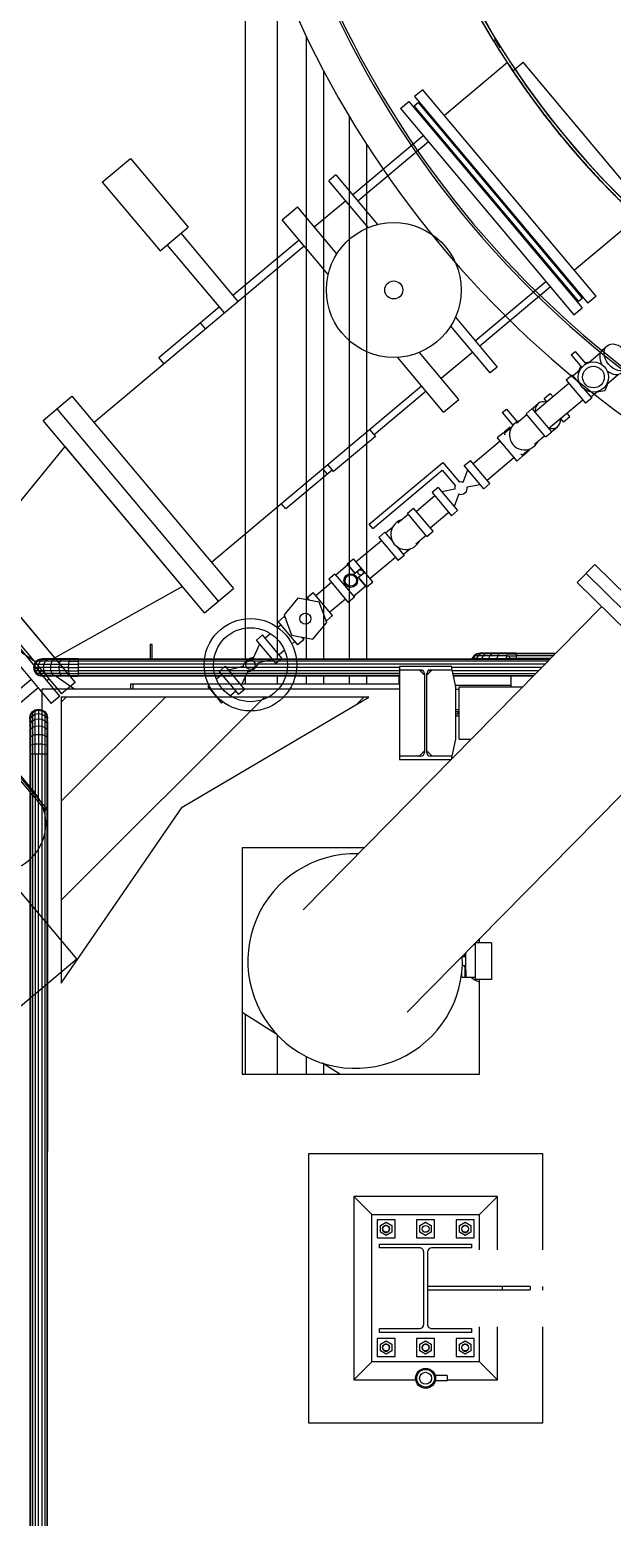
# Model space of a CAD drawing. Header units: metres. Extents: x 0 to 63075, y 0 to 44550.
# Drawn here: x 58627 to 58870, y 36761 to 37382 of the extents above; entities that cross this region are included whole.
import ezdxf

# ---------------------------------------------------------------- set-up
doc = ezdxf.new("R2010")
doc.units = ezdxf.units.M
doc.header["$LTSCALE"] = 75
for name, color, linetype in [('GSB', 7, 'Continuous'), ('ML6', 1, 'Continuous'), ('SL1', 8, 'Continuous')]:
    doc.layers.add(name, color=color, linetype=linetype)

# ---------------------------------------------------------------- blocks, each defined once
blk = doc.blocks.new('A$C6bae614f')
at = {"layer": 'SL1'}
h = blk.add_hatch(dxfattribs=at)
h.set_pattern_fill('_USER', color=256, scale=195, angle=44.9981, style=0, pattern_type=0)
h.set_pattern_definition([(44.99813, (326091.56, -18363.04), (-137.8813, 137.89033), [])])
h.paths.add_polyline_path([(404992.9, 21591.1), (405511.6, 21897.4), (404656.4, 21897.5), (404656.3, 21101.5)])
for p, q in [((405167.8, 24181.5), (405167.7, 22004.1)), ((405256.7, 23919.8), (405256.6, 22004.1)), ((405338, 22004.1), (405338.1, 23733.8)), ((405863.5, 23723.5), (405863.5, 23729.5)), ((405876, 23709.2), (405876, 23703.2)), ((405386.3, 22004.1), (405386.3, 23638.3)), ((405897.4, 23662), (405722.3, 23515)), ((405902.1, 23654.8), (405902.6, 23654)), ((405902.6, 23654), (405902.1, 23654.8)), ((405902.7, 23654), (405902.6, 23654)), ((405912.4, 23639.3), (405940.5, 23662.8)), ((406267, 23273.7), (405940.5, 23662.8)), ((405662.1, 23586.7), (405639, 23567.3)), ((406143.7, 23012.7), (405662.1, 23586.7)), ((405600, 23534.6), (405623.1, 23554)), ((405623.1, 23554), (406104.7, 22980)), ((405649.9, 23550.8), (405638.2, 23541)), ((405638.2, 23541), (406094.5, 22997.1)), ((405639, 23567.3), (406120.6, 22993.3)), ((406106.2, 23006.9), (405649.9, 23550.8)), ((405458, 22004.1), (405458.1, 23511)), ((405600, 23534.6), (406081.6, 22960.6)), ((405654.1, 23522), (405651.7, 23520)), ((405466.5, 23294.4), (405663.1, 23459.4)), ((405697.8, 23494.5), (405697.4, 23494.1)), ((406059.1, 23063.9), (405697.8, 23494.5)), ((405700.7, 23490.9), (405702.1, 23492.1)), ((405715.2, 23473.7), (405716.5, 23474.9)), ((405480.9, 23277.2), (405677.5, 23442.2)), ((405506.3, 22004.1), (405506.3, 23433.2)), ((404770.4, 23329.8), (404848.6, 23395.4)), ((404848.6, 23395.4), (405009.3, 23203.9)), ((405419.8, 23349.9), (405400.4, 23333.6)), ((405509.9, 23203.1), (405400.4, 23333.6)), ((405419.8, 23349.9), (405535.9, 23211.6)), ((404770.4, 23329.8), (404931.1, 23138.3)), ((405270.7, 23225.1), (405312.9, 23260.5)), ((405422.5, 23129.8), (405312.9, 23260.5)), ((405359.7, 23204.8), (405447, 23278)), ((405398.5, 23072.8), (405270.7, 23225.1)), ((406258.7, 23231.4), (406083.5, 23084.4)), ((404931.1, 23138.3), (405009.3, 23203.9)), ((405148.1, 22998), (404989.3, 23187.2)), ((405133.7, 23015.1), (405317.5, 23169.4)), ((404747.3, 22661.6), (405331.9, 23152.2)), ((405109.8, 22965.8), (404951, 23155)), ((406041.7, 23084.6), (406043, 23085.7)), ((405807.4, 22888), (406004.1, 23053)), ((406055.6, 23070.7), (406054.3, 23069.6)), ((406059.1, 23063.9), (406058.7, 23063.5)), ((406016.6, 23038), (405820, 22873)), ((406078.6, 23016.1), (406076.2, 23014)), ((406106.2, 23006.9), (406094.5, 22997.1)), ((406143.7, 23012.7), (406120.6, 22993.3)), ((404927.3, 22842), (405095.4, 22983)), ((406081.6, 22960.6), (406104.7, 22980)), ((405042.2, 22938.4), (405056.6, 22921.2)), ((405849, 22798.9), (405739.5, 22929.4)), ((405752.4, 22953.6), (405868.5, 22815.2)), ((404941.7, 22824.8), (404927.3, 22842)), ((405719.7, 22690.1), (405591.8, 22842.4)), ((405761.8, 22725.4), (405652.2, 22856.1)), ((405800.5, 22856.7), (405713.2, 22783.4)), ((406074.5, 22849.3), (406086, 22858.9)), ((406074.5, 22849.3), (406103.9, 22814.3)), ((406086, 22858.9), (406115.3, 22824)), ((406123.5, 22827.5), (406155.5, 22854.4)), ((406162.1, 22864.1), (406174.2, 22874.2)), ((405868.5, 22815.2), (405849, 22798.9)), ((406098.9, 22806.9), (406079.6, 22790.7)), ((406096.1, 22804.6), (406100.9, 22817.8)), ((406112.4, 22827.5), (406126.3, 22829.9)), ((405073.8, 22272.5), (405658.4, 22763)), ((406068.2, 22769.8), (405973.9, 22690.7)), ((406077.5, 22793.1), (406060.5, 22778.9)), ((406060.5, 22778.9), (406114.6, 22714.5)), ((406077.5, 22793.1), (406099.4, 22767)), ((406109.7, 22754.8), (406131.6, 22728.7)), ((406176.3, 22770.4), (406168.5, 22749)), ((406173.4, 22768), (406205.4, 22794.9)), ((404605.5, 22667), (404686, 22734.6)), ((404686, 22734.6), (405135, 22199.5)), ((405671, 22748), (405526.3, 22626.6)), ((405719.7, 22690.1), (405761.8, 22725.4)), ((405970.6, 22703.4), (405982.7, 22713.5)), ((405999.5, 22727.6), (406016.5, 22741.9)), ((406007.1, 22718.6), (405999.5, 22727.6)), ((406106.9, 22723.5), (406012.7, 22644.5)), ((406024.1, 22732.8), (406016.5, 22741.9)), ((406131.6, 22728.7), (406114.6, 22714.5)), ((406148.9, 22747.4), (406129.5, 22731.2)), ((406168.5, 22749), (406146.1, 22745)), ((404643.9, 22699.2), (405092.8, 22164.1)), ((405883, 22688.6), (405894.5, 22698.2)), ((405883, 22688.6), (405912.3, 22653.6)), ((405894.5, 22698.2), (405923.8, 22663.3)), ((405922.8, 22659.1), (405951.3, 22683.1)), ((405949.3, 22685.5), (405966.3, 22699.8)), ((406003.3, 22621.1), (405949.3, 22685.5)), ((406020.3, 22635.4), (405966.3, 22699.8)), ((406053.5, 22663.2), (406045.9, 22672.3)), ((406053.5, 22663.2), (406070.5, 22677.5)), ((406070.5, 22677.5), (406062.9, 22686.6)), ((405054.5, 22132), (404605.5, 22667)), ((405513.7, 22641.6), (405529.8, 22622.4)), ((405886, 22632.4), (405869, 22618.2)), ((405886, 22632.4), (405891.2, 22626.3)), ((405904.8, 22648.2), (405887.8, 22633.9)), ((405887.8, 22633.9), (405889.8, 22631.5)), ((405907.4, 22646.2), (405888.1, 22630)), ((405904.8, 22648.2), (405906.9, 22645.8)), ((406003.3, 22621.1), (406020.3, 22635.4)), ((406024.7, 22639), (406036.7, 22649.1)), ((404409.4, 22278.6), (404666.7, 22594.1)), ((404993.3, 22204.9), (404666.7, 22594.1)), ((405529.8, 22622.4), (405413.3, 22524.7)), ((405876.6, 22609.1), (405801.8, 22546.3)), ((405869, 22618.2), (405923, 22553.8)), ((406001.3, 22623.5), (405972.7, 22599.6)), ((405512.8, 22378), (405717.8, 22550)), ((405717.8, 22550), (405763.6, 22495.3)), ((405777.1, 22541.1), (405794.2, 22555.4)), ((405848.2, 22491), (405794.2, 22555.4)), ((405915.4, 22562.9), (405840.6, 22500.1)), ((405940.1, 22568), (405923, 22553.8)), ((405934.9, 22574.2), (405940.1, 22568)), ((405938, 22570.5), (405957.4, 22586.7)), ((405939.8, 22572), (405941.8, 22569.5)), ((405958.9, 22583.8), (405941.8, 22569.5)), ((405956.8, 22586.2), (405958.9, 22583.8)), ((405409.8, 22528.9), (405280.7, 22420.6)), ((405383.1, 22532), (405395.6, 22517)), ((405413.3, 22524.7), (405397.3, 22543.9)), ((405522.5, 22366.5), (405715.9, 22528.8)), ((405715.9, 22528.8), (405752.1, 22485.7)), ((405774.1, 22494.7), (405787.2, 22529.1)), ((405831.2, 22476.7), (405777.1, 22541.1)), ((405704.7, 22480.3), (405687.7, 22466)), ((405687.7, 22466), (405741.7, 22401.6)), ((405704.7, 22480.3), (405758.7, 22415.9)), ((405750.9, 22475.2), (405714.7, 22468.3)), ((405785, 22481.7), (405821.1, 22488.6)), ((405831.2, 22476.7), (405848.2, 22491)), ((405280.7, 22420.6), (405268.2, 22435.6)), ((405695.3, 22456.9), (405644, 22413.9)), ((405761.8, 22462.2), (405748.7, 22427.8)), ((405592.8, 22382.3), (405621.4, 22406.2)), ((405619.3, 22408.7), (405636.3, 22423)), ((405673.4, 22344.3), (405619.3, 22408.7)), ((405690.4, 22358.5), (405636.3, 22423)), ((405734.1, 22410.7), (405682.7, 22367.6)), ((405758.7, 22415.9), (405741.7, 22401.6)), ((404352.2, 22346.7), (404695.1, 21938.1)), ((405522.5, 22366.5), (405512.8, 22378)), ((405556.1, 22355.6), (405539.1, 22341.3)), ((405539.1, 22341.3), (405593.1, 22276.9)), ((405556.1, 22355.6), (405578, 22329.5)), ((405577.5, 22369.4), (405558.1, 22353.2)), ((405671.3, 22346.7), (405642.8, 22322.7)), ((405673.4, 22344.3), (405690.4, 22358.5)), ((404652.5, 21899.7), (404308.6, 22309.6)), ((404313.9, 22314.6), (404656.7, 21906)), ((405546.7, 22332.2), (405476.2, 22273.1)), ((405588.2, 22317.3), (405610.1, 22291.2)), ((405627.4, 22309.9), (405608.1, 22293.6)), ((404191.3, 22266.5), (404584.6, 21995.1)), ((404284.1, 22289), (404628, 21879.2)), ((404637.9, 22006.2), (404409.4, 22278.6)), ((405453.6, 22265.5), (405419.5, 22236.8)), ((405451.6, 22267.9), (405468.6, 22282.2)), ((405473.8, 22241.5), (405451.6, 22267.9)), ((405453.6, 22265.5), (405473.7, 22241.4)), ((405522.6, 22217.8), (405468.6, 22282.2)), ((405585.5, 22286), (405515, 22226.9)), ((405610.1, 22291.2), (405593.1, 22276.9)), ((406091.4, 22216.3), (406140.5, 22266.2)), ((406140.5, 22266.2), (406566, 21847.6)), ((405417.4, 22239.3), (405400.4, 22225)), ((405400.4, 22225), (405454.4, 22160.6)), ((405417.4, 22239.3), (405471.5, 22174.9)), ((405489.6, 22254.8), (405470.1, 22238.4)), ((405499.3, 22243.3), (405479.7, 22226.9)), ((405483.4, 22230), (405503.5, 22205.9)), ((405505.6, 22203.5), (405483.4, 22230)), ((405489.6, 22254.8), (405499.3, 22243.3)), ((405505.6, 22203.5), (405522.6, 22217.8)), ((406541.4, 21822.6), (406116, 22241.3)), ((404993.3, 22204.9), (404637.9, 22006.2)), ((405054.5, 22132), (405135, 22199.5)), ((405339.8, 22174.2), (405356.8, 22188.4)), ((405410.9, 22124), (405356.8, 22188.4)), ((405408, 22215.9), (405364.5, 22179.3)), ((405503.5, 22205.9), (405469.4, 22177.3)), ((406516.8, 21797.6), (406091.4, 22216.3)), ((405314.6, 22172.1), (405275.8, 22125.9)), ((405374, 22161.6), (405314.6, 22172.1)), ((405329.1, 21305.9), (406159.3, 22149.5)), ((405341.9, 22171.7), (405337.5, 22168.1)), ((405346.2, 22166.5), (405339.8, 22174.2)), ((405341.9, 22171.7), (405346.2, 22166.5)), ((405394.6, 22104.9), (405374, 22161.6)), ((405446.8, 22169.7), (405403.3, 22133.1)), ((405471.5, 22174.9), (405454.4, 22160.6)), ((404616.1, 21586.6), (404170.4, 22117.8)), ((404171.6, 22120.8), (404581.9, 21631.9)), ((405267.2, 22097.7), (405258.9, 22090.7)), ((405276.6, 22121.1), (405259.6, 22106.8)), ((405259.6, 22106.8), (405313.6, 22042.4)), ((405275.8, 22125.9), (405296.4, 22069.2)), ((405276.6, 22121.1), (405278.3, 22119)), ((405355.9, 22058.7), (405394.6, 22104.9)), ((405393.9, 22109.8), (405392.1, 22111.8)), ((405393.9, 22109.8), (405410.9, 22124)), ((405199, 22056), (405216, 22070.3)), ((405253, 21991.6), (405199, 22056)), ((405270, 22005.9), (405216, 22070.3)), ((405238.5, 22073.6), (405223.6, 22061.2)), ((405296.4, 22069.2), (405355.9, 22058.7)), ((405306, 22051.5), (405297.7, 22044.5)), ((405330.6, 22056.7), (405313.6, 22042.4)), ((405324.2, 22064.3), (405330.6, 22056.7)), ((405332.9, 22062.8), (405328.6, 22059.1)), ((404233.5, 22032.8), (404611.3, 21582.5)), ((404903.2, 22043.2), (404903.2, 22004.1)), ((404909.5, 22043.2), (404903.2, 22043.2)), ((404909.5, 22004.1), (404909.5, 22043.2)), ((405191.1, 22006.7), (405208.1, 22045.2)), ((405277.2, 22027.4), (405262.4, 22015)), ((405803.9, 22012.5), (405798.6, 22004.5)), ((405806.8, 22012.5), (405801.7, 22004.5)), ((405811.8, 22017.7), (405803.9, 22012.5)), ((405806.8, 22012.5), (405803.9, 22012.5)), ((405814.6, 22017.7), (405806.8, 22012.5)), ((405815.5, 22012.5), (405806.8, 22012.5)), ((405815.5, 22012.5), (405810.8, 22004.5)), ((405821.2, 22019.6), (405811.8, 22017.7)), ((405814.6, 22017.7), (405811.8, 22017.7)), ((405823.7, 22019.6), (405814.6, 22017.7)), ((405822.6, 22017.7), (405814.6, 22017.7)), ((405822.6, 22017.7), (405815.5, 22012.5)), ((405895.1, 22012.5), (405815.5, 22012.5)), ((405823.7, 22019.6), (405821.2, 22019.6)), ((405831.1, 22019.6), (405822.6, 22017.7)), ((405896.8, 22017.7), (405822.6, 22017.7)), ((405831.1, 22019.6), (405823.7, 22019.6)), ((405829.5, 22012.5), (405825.4, 22004.5)), ((405835.7, 22017.7), (405829.5, 22012.5)), ((405843, 22019.6), (405831.1, 22019.6)), ((405843, 22019.6), (405835.7, 22017.7)), ((405898.9, 22019.6), (405843, 22019.6)), ((405848.1, 22012.5), (405844.8, 22004.5)), ((405853, 22017.7), (405848.1, 22012.5)), ((405858.8, 22019.6), (405853, 22017.7)), ((405870.3, 22012.5), (405868, 22004.5)), ((405873.7, 22017.7), (405870.3, 22012.5)), ((405877.8, 22019.6), (405873.7, 22017.7)), ((405893.9, 22004.5), (405895.1, 22012.5)), ((405896.8, 22017.7), (405895.1, 22012.5)), ((405895.1, 22012.5), (405921.2, 22012.5)), ((405898.9, 22019.6), (405896.8, 22017.7)), ((405896.8, 22017.7), (405921.2, 22017.7)), ((405921.2, 22019.6), (405898.9, 22019.6)), ((405903.9, 22004.5), (405902.7, 22012.5)), ((405921.2, 22019.6), (406031.5, 22019.6)), ((405921.2, 22019.6), (405921.2, 22012.5)), ((406029.6, 22017.7), (405921.2, 22017.7)), ((405921.2, 22012.5), (405921.2, 22004.5)), ((406024.4, 22012.5), (405921.2, 22012.5)), ((404580.6, 21989.1), (404578.8, 21979.7)), ((404581.9, 21979.7), (404578.8, 21979.7)), ((404578.8, 21979.7), (404580.6, 21970.4)), ((404585.9, 21997), (404580.6, 21989.1)), ((404583.7, 21989.1), (404580.6, 21989.1)), ((404583.7, 21970.4), (404580.6, 21970.4)), ((404580.6, 21970.4), (404585.9, 21962.5)), ((404583.7, 21989.1), (404581.9, 21979.7)), ((404581.9, 21979.7), (404583.7, 21970.4)), ((404675.5, 21979.7), (404581.9, 21979.7)), ((404588.8, 21997), (404583.7, 21989.1)), ((404583.7, 21989.1), (404592.8, 21989.1)), ((404592.8, 21970.4), (404583.7, 21970.4)), ((404583.7, 21970.4), (404588.8, 21962.5)), ((404593.8, 22002.3), (404585.9, 21997)), ((404588.8, 21997), (404585.9, 21997)), ((404596.6, 22002.3), (404588.8, 21997)), ((404597.5, 21997), (404588.8, 21997)), ((404589.4, 21974.9), (404595, 21979.5)), ((404592.8, 21989.1), (404591.1, 21979.7)), ((404591.1, 21979.7), (404592.8, 21970.4)), ((404597.5, 21997), (404592.8, 21989.1)), ((404592.8, 21989.1), (404675.9, 21989.1)), ((404592.8, 21970.4), (404597.5, 21962.5)), ((404607.4, 21970.4), (404592.8, 21970.4)), ((404603.2, 22004.1), (404593.8, 22002.3)), ((404596.6, 22002.3), (404593.8, 22002.3)), ((404596.4, 21966.5), (404602, 21971.2)), ((404605.7, 22004.1), (404596.6, 22002.3)), ((404604.7, 22002.3), (404596.6, 22002.3)), ((404604.7, 22002.3), (404597.5, 21997)), ((404611.5, 21997), (404597.5, 21997)), ((404605.7, 22004.1), (404603.2, 22004.1)), ((404613.1, 22004.1), (404604.7, 22002.3)), ((404678.8, 22002.3), (404604.7, 22002.3)), ((404640.8, 22004.1), (404605.7, 22004.1)), ((404607.4, 21989.1), (404605.9, 21979.7)), ((404605.9, 21979.7), (404607.4, 21970.4)), ((404611.5, 21997), (404607.4, 21989.1)), ((404607.4, 21970.4), (404611.5, 21962.5)), ((404675.9, 21970.4), (404607.4, 21970.4)), ((404617.7, 22002.3), (404611.5, 21997)), ((404677.1, 21997), (404611.5, 21997)), ((404625, 22004.1), (404617.7, 22002.3)), ((404626.8, 21989.1), (404625.6, 21979.7)), ((404625.6, 21979.7), (404626.8, 21970.4)), ((404630.1, 21997), (404626.8, 21989.1)), ((404626.8, 21970.4), (404630.1, 21962.5)), ((404635, 22002.3), (404630.1, 21997)), ((404640.8, 22004.1), (404635, 22002.3)), ((404659.8, 22004.1), (404640.8, 22004.1)), ((404650, 21989.1), (404649.2, 21979.7)), ((404649.2, 21979.7), (404650, 21970.4)), ((404652.3, 21997), (404650, 21989.1)), ((404650, 21970.4), (404652.3, 21962.5)), ((404655.7, 22002.3), (404652.3, 21997)), ((404659.8, 22004.1), (404655.7, 22002.3)), ((404680.9, 22004.1), (404659.8, 22004.1)), ((404675.9, 21989.1), (404675.5, 21979.7)), ((404675.5, 21979.7), (404675.9, 21970.4)), ((404675.5, 21979.7), (404703.2, 21979.7)), ((404677.1, 21997), (404675.9, 21989.1)), ((404675.9, 21989.1), (404703.2, 21989.1)), ((404675.9, 21970.4), (404703.2, 21970.4)), ((404675.9, 21970.4), (404677.1, 21962.5)), ((404678.8, 22002.3), (404677.1, 21997)), ((404677.1, 21997), (404703.2, 21997)), ((404680.9, 22004.1), (404678.8, 22002.3)), ((404678.8, 22002.3), (404703.2, 22002.3)), ((404703.2, 22004.1), (404680.9, 22004.1)), ((404703.2, 22004.1), (406016.2, 22004.1)), ((404703.2, 22004.1), (404703.2, 22002.3)), ((404703.2, 22002.3), (404703.2, 21962.5)), ((406014.4, 22002.2), (404703.2, 22002.3)), ((406009.2, 21997), (404703.2, 21997)), ((406001.4, 21989), (404703.2, 21989.1)), ((405596.7, 21979.7), (404703.2, 21979.7)), ((405596.7, 21970.4), (404703.2, 21970.4)), ((405112, 21983), (405095, 21968.7)), ((405095, 21968.7), (405149, 21904.3)), ((405112, 21983), (405166, 21918.6)), ((405161.9, 21982.2), (405121.1, 21972.2)), ((405203.1, 21992.4), (405244, 22002.4)), ((405253, 21991.6), (405270, 22005.9)), ((405596.7, 21982.2), (405596.6, 21724.2)), ((405742.7, 21982.2), (405596.7, 21982.2)), ((405596.7, 21973.1), (405656.6, 21973.1)), ((405666.6, 21958.1), (405651.6, 21973.1)), ((405663.5, 21970.4), (405654.4, 21970.4)), ((405687.7, 21973.1), (405672.7, 21958.1)), ((405685, 21970.4), (405675.8, 21970.4)), ((405682.7, 21973.1), (405742.7, 21973.1)), ((405742.7, 21973.1), (405742.7, 21982.2)), ((405992.2, 21979.7), (405742.7, 21979.7)), ((405742.7, 21973.1), (405752.7, 21926.2)), ((405983, 21970.4), (405743.2, 21970.4)), ((405798.6, 22004.5), (405798.5, 22004.1)), ((405810.8, 22004.5), (405798.6, 22004.5)), ((405801.7, 22004.5), (405801.6, 22004.1)), ((405810.8, 22004.5), (405810.7, 22004.1)), ((405810.8, 22004.5), (405825.4, 22004.5)), ((405825.4, 22004.5), (405825.3, 22004.1)), ((405825.4, 22004.5), (405893.9, 22004.5)), ((405844.8, 22004.5), (405844.7, 22004.1)), ((405868, 22004.5), (405868, 22004.1)), ((405893.9, 22004.5), (405893.9, 22004.1)), ((405921.2, 22004.5), (405893.9, 22004.5)), ((405921.2, 22004.5), (405921.2, 22004.1)), ((406016.6, 22004.5), (405921.2, 22004.5)), ((404498.6, 21884.4), (404571.9, 21946)), ((404588.8, 21962.5), (404585.9, 21962.5)), ((404585.9, 21962.5), (404593.8, 21957.2)), ((404588.8, 21962.5), (404596.6, 21957.2)), ((404677.1, 21962.5), (404588.8, 21962.5)), ((404596.6, 21957.2), (404593.8, 21957.2)), ((404593.8, 21957.2), (404603.2, 21955.3)), ((404596.6, 21957.2), (404605.7, 21955.3)), ((404617.7, 21957.2), (404596.6, 21957.2)), ((404597.5, 21962.5), (404604.6, 21957.2)), ((404680.9, 21955.3), (404603.2, 21955.3)), ((404604.6, 21957.2), (404613.1, 21955.3)), ((404611.5, 21962.5), (404617.7, 21957.2)), ((404615.7, 21943.6), (404621.3, 21948.2)), ((404678.8, 21957.2), (404617.7, 21957.2)), ((404617.7, 21957.2), (404625, 21955.3)), ((404630.1, 21962.5), (404635, 21957.2)), ((404635, 21957.2), (404640.8, 21955.3)), ((404642.3, 21955.3), (404693.9, 21919.7)), ((404652.3, 21962.5), (404655.7, 21957.2)), ((404655.7, 21957.2), (404659.8, 21955.3)), ((404695.1, 21938.1), (404656.7, 21906)), ((404677.1, 21962.5), (404703.2, 21962.5)), ((404677.1, 21962.5), (404678.8, 21957.2)), ((404678.8, 21957.2), (404703.2, 21957.2)), ((404678.8, 21957.2), (404680.9, 21955.3)), ((404680.9, 21955.3), (404703.2, 21955.3)), ((404703.2, 21962.5), (404703.2, 21957.2)), ((405596.7, 21962.5), (404703.2, 21962.5)), ((404703.2, 21957.2), (404703.2, 21955.3)), ((405596.7, 21957.2), (404703.2, 21957.2)), ((405596.7, 21955.3), (404703.2, 21955.3)), ((404849.9, 21934.4), (405596.7, 21934.4)), ((404849.9, 21919.7), (404849.9, 21934.4)), ((404855.5, 21934.4), (404855.5, 21919.7)), ((405067.4, 21930.1), (405063.6, 21926.9)), ((405063.6, 21926.9), (405102.3, 21880.7)), ((405102.6, 21959.6), (405087.8, 21947.2)), ((405173.9, 21967.9), (405157, 21929.4)), ((405167.7, 21955.3), (405167.7, 21934.4)), ((405256.6, 21955.3), (405256.6, 21934.4)), ((405338, 21934.4), (405338, 21955.3)), ((405386.3, 21934.4), (405386.3, 21955.3)), ((405458, 21934.4), (405458, 21955.3)), ((405506.3, 21934.4), (405506.3, 21955.3)), ((405594.7, 21955.3), (405594.7, 21934.4)), ((405666.6, 21962.5), (405662.3, 21962.5)), ((405666.6, 21963.1), (405666.6, 21743.3)), ((405672.7, 21743.3), (405672.7, 21963.1)), ((405677, 21962.5), (405672.7, 21962.5)), ((405975.2, 21962.4), (405744.9, 21962.5)), ((405970, 21957.2), (405746.1, 21957.2)), ((405968.2, 21955.3), (405746.5, 21955.3)), ((405751.8, 21930.2), (405906.3, 21930.2)), ((405906.3, 21955.3), (405906.3, 21926.2)), ((404517.9, 21861.4), (404591.2, 21923)), ((405596.7, 21919.7), (404602.7, 21919.8)), ((404602.7, 21862.2), (404602.7, 21919.8)), ((404603.2, 21861.8), (404603.2, 21919.8)), ((404652.5, 21899.7), (404628, 21879.2)), ((405141.4, 21913.4), (405126.6, 21901)), ((405166, 21918.6), (405149, 21904.3)), ((405752.7, 21926.2), (405752.7, 21780.2)), ((405752.7, 21919.7), (405762.7, 21919.7)), ((405762.7, 21926.2), (405939.5, 21926.2)), ((405762.7, 21780.2), (405762.7, 21926.2)), ((404568.7, 21839.7), (404570.6, 21849.1)), ((404568.7, 21837.2), (404570.6, 21846.3)), ((404570.6, 21849.1), (404575.9, 21857)), ((404570.6, 21846.3), (404575.9, 21854.1)), ((404570.6, 21846.3), (404570.6, 21849.1)), ((404570.6, 21846.3), (404570.6, 21838.3)), ((404570.6, 21838.3), (404575.9, 21845.4)), ((404575.9, 21857), (404583.8, 21862.3)), ((404575.9, 21854.1), (404583.8, 21859.2)), ((404575.9, 21854.1), (404575.9, 21857)), ((404575.9, 21854.1), (404575.9, 21845.4)), ((404575.9, 21845.4), (404583.8, 21850.2)), ((404575.9, 21845.4), (404575.9, 21831.4)), ((404583.8, 21862.3), (404593.1, 21864.1)), ((404583.8, 21859.2), (404583.8, 21862.3)), ((404583.8, 21859.2), (404593.1, 21861)), ((404583.8, 21850.2), (404583.8, 21859.2)), ((404583.8, 21850.2), (404593.1, 21851.8)), ((404583.8, 21835.6), (404583.8, 21850.2)), ((404593.1, 21864.1), (404593.1, 21861)), ((404593.1, 21864.1), (404602.5, 21862.3)), ((404593.1, 21861), (404602.5, 21859.2)), ((404593.1, 21861), (404593.1, 21851.8)), ((404593.1, 21851.8), (404593.1, 21837)), ((404593.1, 21851.8), (404602.5, 21850.2)), ((404602.5, 21859.2), (404602.5, 21862.3)), ((404602.5, 21862.3), (404610.4, 21857)), ((404602.5, 21859.2), (404602.5, 21850.2)), ((404602.5, 21859.2), (404610.4, 21854.1)), ((404602.5, 21850.2), (404610.4, 21845.4)), ((404602.5, 21850.2), (404602.5, 21835.6)), ((404610.4, 21854.1), (404610.4, 21857)), ((404610.4, 21857), (404615.7, 21849.1)), ((404610.4, 21854.1), (404615.7, 21846.3)), ((404610.4, 21854.1), (404610.4, 21845.4)), ((404610.4, 21845.4), (404615.7, 21838.3)), ((404610.4, 21845.4), (404610.4, 21831.4)), ((404615.7, 21846.3), (404615.7, 21849.1)), ((404615.7, 21849.1), (404617.5, 21839.7)), ((404615.7, 21846.3), (404617.5, 21837.2)), ((404615.7, 21846.3), (404615.7, 21838.3)), ((405106.1, 21883.8), (405102.3, 21880.7)), ((406448.9, 21864.4), (405618.7, 21020.8)), ((405752.7, 21862.6), (405762.7, 21862.6)), ((405762.7, 21856.3), (405752.7, 21856.3)), ((405762.7, 21850.2), (405752.7, 21850.2)), ((405759.6, 21856.3), (405759.6, 21850.2)), ((404568.7, 21837.2), (404568.7, 21839.7)), ((404568.7, 21829.8), (404570.6, 21838.3)), ((404568.7, 21837.2), (404568.7, 21829.8)), ((404568.7, 21829.8), (404568.7, 21817.9)), ((404568.7, 21817.9), (404570.6, 21825.2)), ((404568.7, 21817.9), (404568.7, 21802.1)), ((404568.7, 21802.1), (404570.6, 21807.9)), ((404570.6, 21838.3), (404570.6, 21825.2)), ((404570.6, 21825.2), (404575.9, 21831.4)), ((404570.6, 21825.2), (404570.6, 21807.9)), ((404570.6, 21807.9), (404575.9, 21812.9)), ((404570.6, 21807.9), (404570.6, 21787.2)), ((404575.9, 21831.4), (404583.8, 21835.6)), ((404575.9, 21831.4), (404575.9, 21812.9)), ((404575.9, 21812.9), (404583.8, 21816.1)), ((404575.9, 21812.9), (404575.9, 21790.6)), ((404583.8, 21835.6), (404593.1, 21837)), ((404583.8, 21816.1), (404583.8, 21835.6)), ((404583.8, 21816.1), (404593.1, 21817.3)), ((404583.8, 21792.9), (404583.8, 21816.1)), ((404593.1, 21837), (404593.1, 21817.3)), ((404593.1, 21837), (404602.5, 21835.6)), ((404593.1, 21817.3), (404602.5, 21816.1)), ((404593.1, 21817.3), (404593.1, 21793.7)), ((404602.5, 21835.6), (404610.4, 21831.4)), ((404602.5, 21835.6), (404602.5, 21816.1)), ((404602.5, 21816.1), (404610.4, 21812.8)), ((404602.5, 21816.1), (404602.5, 21792.9)), ((404610.4, 21831.4), (404610.4, 21812.8)), ((404610.4, 21831.4), (404615.7, 21825.2)), ((404610.4, 21812.8), (404615.7, 21807.9)), ((404610.4, 21812.8), (404610.4, 21790.6)), ((404615.7, 21838.3), (404617.5, 21829.8)), ((404615.7, 21838.3), (404615.7, 21825.2)), ((404615.7, 21825.2), (404615.7, 21807.9)), ((404615.7, 21825.2), (404617.5, 21817.9)), ((404615.7, 21807.9), (404617.5, 21802.1)), ((404615.7, 21807.9), (404615.7, 21787.2)), ((404617.5, 21837.2), (404617.5, 21839.7)), ((404617.5, 21829.8), (404617.5, 21837.2)), ((404617.5, 21829.8), (404617.5, 21817.9)), ((404617.5, 21817.9), (404617.5, 21802.1)), ((405762.7, 21843.9), (405752.7, 21843.9)), ((404568.7, 21802.1), (404568.7, 21783.1)), ((404568.7, 21783.1), (404570.6, 21787.2)), ((404568.7, 21783.1), (404568.7, 21762)), ((404568.7, 21762), (404570.6, 21764.1)), ((404568.7, 21762), (404568.7, 21739.7)), ((404570.6, 21787.2), (404575.9, 21790.6)), ((404570.6, 21787.2), (404570.6, 21764.1)), ((404570.6, 21764.1), (404575.9, 21765.8)), ((404570.6, 21764.1), (404570.6, 21739.7)), ((404575.9, 21790.6), (404583.8, 21792.9)), ((404575.9, 21790.6), (404575.9, 21765.8)), ((404575.9, 21765.8), (404583.8, 21767)), ((404575.9, 21765.8), (404575.9, 21739.7)), ((404583.8, 21792.9), (404593.1, 21793.7)), ((404583.8, 21767), (404583.8, 21792.9)), ((404583.8, 21767), (404593.1, 21767.4)), ((404583.8, 21739.7), (404583.8, 21767)), ((404593.1, 21793.7), (404593.1, 21767.4)), ((404593.1, 21767.4), (404602.5, 21767)), ((404593.1, 21767.4), (404593.1, 21739.7)), ((404593.1, 21793.7), (404602.5, 21792.9)), ((404602.5, 21792.9), (404602.5, 21767)), ((404602.5, 21792.9), (404610.4, 21790.6)), ((404602.5, 21767), (404602.5, 21739.7)), ((404602.5, 21767), (404610.4, 21765.8)), ((404610.4, 21790.6), (404615.7, 21787.2)), ((404610.4, 21790.6), (404610.4, 21765.8)), ((404610.4, 21765.8), (404610.4, 21739.7)), ((404610.4, 21765.8), (404615.7, 21764.1)), ((404615.7, 21787.2), (404615.7, 21764.1)), ((404615.7, 21787.2), (404617.5, 21783.1)), ((404615.7, 21764.1), (404615.7, 21739.7)), ((404615.7, 21764.1), (404617.5, 21762)), ((404617.5, 21802.1), (404617.5, 21783.1)), ((404617.5, 21783.1), (404617.5, 21762)), ((404617.5, 21762), (404617.5, 21739.7)), ((405752.7, 21780.2), (405742.6, 21733.3)), ((405762.7, 21780.2), (405795.9, 21780.2)), ((404568.7, 21739.7), (404568.6, 18493.3)), ((404568.7, 21739.7), (404570.6, 21739.7)), ((404570.6, 21739.7), (404570.5, 18493.3)), ((404570.6, 21739.7), (404583.8, 21739.7)), ((404575.9, 21739.7), (404575.8, 18493.3)), ((404583.8, 21739.7), (404583.7, 18493.3)), ((404583.8, 21739.7), (404602.5, 21739.7)), ((404593, 18493.3), (404593.1, 21739.7)), ((404602.5, 21739.7), (404602.4, 18493.3)), ((404602.5, 21739.7), (404610.4, 21739.7)), ((404610.4, 21739.7), (404610.3, 18493.3)), ((404610.4, 21739.7), (404615.7, 21739.7)), ((404615.7, 21739.7), (404615.6, 18493.3)), ((404615.7, 21739.7), (404617.5, 21739.7)), ((404617.5, 21739.7), (404617.4, 18493.3)), ((405656.6, 21733.3), (405596.6, 21733.3)), ((405596.6, 21724.2), (405740.8, 21724.2)), ((405666.6, 21748.3), (405651.6, 21733.3)), ((405687.7, 21733.3), (405672.7, 21748.3)), ((405742.6, 21733.3), (405682.7, 21733.3)), ((405742.6, 21726.1), (405742.6, 21733.3)), ((404611.3, 21582.5), (404616.1, 21586.6)), ((405159.6, 21478.2), (405159.6, 20848.2)), ((405498.7, 21478.2), (405159.6, 21478.2)), ((405159.6, 21478.2), (405159.6, 20848.2)), ((404699.3, 21169.1), (404495.5, 21412.1)), ((405819.6, 21214.1), (405819.6, 21225)), ((405781.7, 21117.1), (405781.7, 21186.5)), ((405803.9, 21209), (405807.1, 21209)), ((405807.1, 21212.3), (405807.1, 21112)), ((405852.9, 21214.1), (405809, 21214.1)), ((405852.9, 21214.1), (405852.9, 21112)), ((403626.8, 20269.2), (404699.3, 21169.1)), ((405771.8, 21175.8), (405781.7, 21175.8)), ((405781.7, 21150.3), (405771.8, 21150.3)), ((405770.2, 21118.6), (405770.2, 21129.9)), ((405770.2, 21118.6), (405779.9, 21118.6)), ((405779.9, 21118.6), (405779.9, 21140.5)), ((405781.5, 21136.9), (405781.5, 21118.6)), ((405781.7, 21118.6), (405781.5, 21118.6)), ((405807.1, 21117.1), (405781.7, 21117.1)), ((405852.9, 21112), (405807.1, 21112)), ((405819.6, 20848.2), (405819.6, 21112)), ((405256, 20958.9), (405159.6, 21019.8)), ((405167.7, 21014.7), (405167.7, 20848.2)), ((405256.6, 20958.3), (405256.6, 20848.2)), ((405338, 20848.2), (405338, 20897.2)), ((405431, 20848.2), (405382.5, 20878.9)), ((405386.3, 20848.2), (405386.3, 20876.5)), ((405159.6, 20848.2), (405819.6, 20848.2)), ((405344.6, 19878.2), (405344.6, 20628.2)), ((405344.6, 20628.2), (405994.6, 20628.2)), ((405994.6, 20628.2), (405994.6, 20360.2)), ((405469.6, 20508.2), (405519.6, 20458.2)), ((405869.6, 20508.2), (405469.6, 20508.2)), ((405469.6, 20508.2), (405469.6, 19998.2)), ((405819.6, 20458.2), (405869.6, 20508.2)), ((405869.6, 20360.2), (405869.6, 20508.2)), ((405519.6, 20048.2), (405519.6, 20458.2)), ((405519.6, 20458.2), (405819.6, 20458.2)), ((405584.6, 20443.2), (405534.6, 20443.2)), ((405534.6, 20443.2), (405534.6, 20393.2)), ((405584.6, 20393.2), (405584.6, 20443.2)), ((405644.6, 20443.2), (405644.6, 20393.2)), ((405694.6, 20443.2), (405644.6, 20443.2)), ((405694.6, 20393.2), (405694.6, 20443.2)), ((405804.6, 20443.2), (405754.6, 20443.2)), ((405754.6, 20443.2), (405754.6, 20393.2)), ((405804.6, 20393.2), (405804.6, 20443.2)), ((405819.6, 20360.2), (405819.6, 20458.2)), ((405543.8, 20427.4), (405559.6, 20436.5)), ((405543.8, 20409.1), (405543.8, 20427.4)), ((405559.6, 20400), (405543.8, 20409.1)), ((405550.7, 20422.5), (405549.7, 20418.2)), ((405549.7, 20418.2), (405550.7, 20413.9)), ((405553.4, 20426), (405550.7, 20422.5)), ((405550.7, 20413.9), (405553.4, 20410.5)), ((405557.4, 20427.9), (405553.4, 20426)), ((405553.4, 20410.5), (405557.4, 20408.5)), ((405561.8, 20427.9), (405557.4, 20427.9)), ((405557.4, 20408.5), (405561.8, 20408.5)), ((405559.6, 20436.5), (405575.4, 20427.4)), ((405575.4, 20409.1), (405559.6, 20400)), ((405565.8, 20426), (405561.8, 20427.9)), ((405561.8, 20408.5), (405565.8, 20410.5)), ((405568.5, 20422.5), (405565.8, 20426)), ((405565.8, 20410.5), (405568.5, 20413.9)), ((405569.5, 20418.2), (405568.5, 20422.5)), ((405568.5, 20413.9), (405569.5, 20418.2)), ((405575.4, 20427.4), (405575.4, 20409.1)), ((405653.8, 20427.3), (405669.6, 20436.5)), ((405653.8, 20409.1), (405653.8, 20427.3)), ((405669.6, 20400), (405653.8, 20409.1)), ((405669.6, 20436.5), (405685.4, 20427.3)), ((405685.4, 20409.1), (405669.6, 20400)), ((405685.4, 20427.3), (405685.4, 20409.1)), ((405763.8, 20427.3), (405779.6, 20436.5)), ((405763.8, 20409.1), (405763.8, 20427.3)), ((405779.6, 20400), (405763.8, 20409.1)), ((405770.7, 20422.5), (405769.7, 20418.2)), ((405769.7, 20418.2), (405770.7, 20413.9)), ((405773.4, 20426), (405770.7, 20422.5)), ((405770.7, 20413.9), (405773.4, 20410.5)), ((405777.4, 20427.9), (405773.4, 20426)), ((405773.4, 20410.5), (405777.4, 20408.5)), ((405781.8, 20427.9), (405777.4, 20427.9)), ((405777.4, 20408.5), (405781.8, 20408.5)), ((405779.6, 20436.5), (405795.4, 20427.3)), ((405795.4, 20409.1), (405779.6, 20400)), ((405785.8, 20426), (405781.8, 20427.9)), ((405781.8, 20408.5), (405785.8, 20410.5)), ((405788.5, 20422.5), (405785.8, 20426)), ((405785.8, 20410.5), (405788.5, 20413.9)), ((405789.5, 20418.2), (405788.5, 20422.5)), ((405788.5, 20413.9), (405789.5, 20418.2)), ((405795.4, 20427.3), (405795.4, 20409.1)), ((405534.6, 20393.2), (405584.6, 20393.2)), ((405541.6, 20365.5), (405541.6, 20376.2)), ((405541.6, 20376.2), (405797.6, 20376.2)), ((405652.4, 20365.5), (405541.6, 20365.5)), ((405644.6, 20393.2), (405694.6, 20393.2)), ((405797.6, 20365.5), (405686.9, 20365.5)), ((405754.6, 20393.2), (405804.6, 20393.2)), ((405797.6, 20376.2), (405797.6, 20365.5)), ((405664.3, 20152.9), (405664.4, 20353.5)), ((405674.9, 20353.5), (405674.8, 20152.9)), ((405960.7, 20258), (405674.9, 20258)), ((405674.9, 20248.5), (405960.7, 20248.5)), ((405819.6, 20258), (405819.6, 20258.2)), ((405819.6, 20248.2), (405819.6, 20248.5)), ((405869.6, 20258), (405869.6, 20258.2)), ((405869.6, 20248.2), (405869.6, 20248.5)), ((405882.8, 20258), (405882.8, 20248.5)), ((405960.7, 20258), (405960.7, 20248.5)), ((405994.6, 20258.2), (405994.6, 20248.2)), ((405584.6, 20113.2), (405534.6, 20113.2)), ((405534.6, 20113.2), (405534.6, 20063.2)), ((405541.6, 20140.9), (405652.3, 20140.9)), ((405541.6, 20130.2), (405541.6, 20140.9)), ((405797.6, 20130.2), (405541.6, 20130.2)), ((405543.8, 20097.4), (405559.6, 20106.5)), ((405559.6, 20106.5), (405575.4, 20097.4)), ((405584.6, 20063.2), (405584.6, 20113.2)), ((405644.6, 20113.2), (405644.6, 20063.2)), ((405694.6, 20113.2), (405644.6, 20113.2)), ((405653.8, 20097.3), (405669.6, 20106.5)), ((405669.6, 20106.5), (405685.4, 20097.3)), ((405686.8, 20140.9), (405797.6, 20140.9)), ((405694.6, 20063.2), (405694.6, 20113.2)), ((405754.6, 20113.2), (405754.6, 20063.2)), ((405804.6, 20113.2), (405754.6, 20113.2)), ((405763.8, 20097.3), (405779.6, 20106.5)), ((405779.6, 20106.5), (405795.4, 20097.3)), ((405797.6, 20140.9), (405797.6, 20130.2)), ((405804.6, 20063.2), (405804.6, 20113.2)), ((405819.6, 20048.2), (405819.6, 20146.2)), ((405869.6, 19998.2), (405869.6, 20146.2)), ((405994.6, 20146.2), (405994.6, 19878.2)), ((405543.8, 20079.1), (405543.8, 20097.4)), ((405559.6, 20070), (405543.8, 20079.1)), ((405550.7, 20092.5), (405549.7, 20088.2)), ((405549.7, 20088.2), (405550.7, 20083.9)), ((405553.4, 20096), (405550.7, 20092.5)), ((405550.7, 20083.9), (405553.4, 20080.5)), ((405557.4, 20097.9), (405553.4, 20096)), ((405553.4, 20080.5), (405557.4, 20078.5)), ((405561.8, 20097.9), (405557.4, 20097.9)), ((405557.4, 20078.5), (405561.8, 20078.5)), ((405575.4, 20079.1), (405559.6, 20070)), ((405565.8, 20096), (405561.8, 20097.9)), ((405561.8, 20078.5), (405565.8, 20080.5)), ((405568.5, 20092.5), (405565.8, 20096)), ((405565.8, 20080.5), (405568.5, 20083.9)), ((405569.5, 20088.2), (405568.5, 20092.5)), ((405568.5, 20083.9), (405569.5, 20088.2)), ((405575.4, 20097.4), (405575.4, 20079.1)), ((405653.8, 20079.1), (405653.8, 20097.3)), ((405669.6, 20070), (405653.8, 20079.1)), ((405660.7, 20092.5), (405659.7, 20088.2)), ((405659.7, 20088.2), (405660.7, 20083.9)), ((405663.4, 20096), (405660.7, 20092.5)), ((405660.7, 20083.9), (405663.4, 20080.5)), ((405667.4, 20097.9), (405663.4, 20096)), ((405663.4, 20080.5), (405667.4, 20078.5)), ((405671.8, 20097.9), (405667.4, 20097.9)), ((405667.4, 20078.5), (405671.8, 20078.5)), ((405685.4, 20079.1), (405669.6, 20070)), ((405675.8, 20096), (405671.8, 20097.9)), ((405671.8, 20078.5), (405675.8, 20080.5)), ((405678.5, 20092.5), (405675.8, 20096)), ((405675.8, 20080.5), (405678.5, 20083.9)), ((405679.5, 20088.2), (405678.5, 20092.5)), ((405678.5, 20083.9), (405679.5, 20088.2)), ((405685.4, 20097.3), (405685.4, 20079.1)), ((405763.8, 20079.1), (405763.8, 20097.3)), ((405779.6, 20070), (405763.8, 20079.1)), ((405770.7, 20092.5), (405769.7, 20088.2)), ((405769.7, 20088.2), (405770.7, 20083.9)), ((405773.4, 20096), (405770.7, 20092.5)), ((405770.7, 20083.9), (405773.4, 20080.5)), ((405777.4, 20097.9), (405773.4, 20096)), ((405773.4, 20080.5), (405777.4, 20078.5)), ((405781.8, 20097.9), (405777.4, 20097.9)), ((405777.4, 20078.5), (405781.8, 20078.5)), ((405795.4, 20079.1), (405779.6, 20070)), ((405785.8, 20096), (405781.8, 20097.9)), ((405781.8, 20078.5), (405785.8, 20080.5)), ((405788.5, 20092.5), (405785.8, 20096)), ((405785.8, 20080.5), (405788.5, 20083.9)), ((405789.5, 20088.2), (405788.5, 20092.5)), ((405788.5, 20083.9), (405789.5, 20088.2)), ((405795.4, 20097.3), (405795.4, 20079.1)), ((405469.6, 19998.2), (405519.6, 20048.2)), ((405819.6, 20048.2), (405519.6, 20048.2)), ((405534.6, 20063.2), (405584.6, 20063.2)), ((405644.6, 20063.2), (405694.6, 20063.2)), ((405754.6, 20063.2), (405804.6, 20063.2)), ((405819.6, 20048.2), (405869.6, 19998.2)), ((405469.6, 19998.2), (405642, 19998.2)), ((405729.5, 20010.2), (405696.2, 20010.2)), ((405729.5, 19995.2), (405696.2, 19995.2)), ((405729.5, 20010.2), (405729.5, 19995.2)), ((405729.5, 19998.2), (405869.6, 19998.2)), ((405994.6, 19878.2), (405344.6, 19878.2))]:
    blk.add_line(p, q, dxfattribs=at)
blk.add_lwpolyline([(404992.9, 21591.1), (405511.6, 21897.4), (404656.4, 21897.5), (404656.3, 21101.5)], close=True, dxfattribs=at)
for centre, radius in [((405581, 23029.6), 187.5), ((405581, 23029.6), 25), ((406136.2, 22787.5), 42), ((406136.2, 22787.5), 30.2), ((405461.5, 22221.4), 19), ((405461.5, 22221.4), 15.9), ((405488.7, 22244.2), 7.5), ((405182.5, 21987.3), 128.6), ((405335.2, 22115.4), 15.6), ((405182.5, 21987.3), 102.9), ((405182.5, 21987.3), 12.9), ((405559.6, 20418.2), 9.5), ((405669.6, 20418.2), 9.5), ((405779.6, 20418.2), 9.5), ((405559.6, 20088.2), 9.5), ((405669.6, 20088.2), 9.5), ((405779.6, 20088.2), 9.5), ((405669.5, 20002.7), 27.8), ((405669.5, 20002.7), 24.6), ((405669.5, 20002.7), 16.7)]:
    blk.add_circle(centre, radius, dxfattribs=at)
for centre, radius, start, end in [((407869.8, 24953.1), 2358, 142.4644, 37.5319), ((407869.8, 24953.1), 2350, 142.3144, 37.6819), ((407869.8, 24953.1), 2810, 182.0499, 240.8843), ((407869.8, 24953.1), 2708, 182.1272, 241.4806), ((407869.8, 24953.1), 2701.6, 182.1322, 241.5193), ((407869.8, 24953.1), 2358, 182.4434, 243.9388), ((407869.8, 24953.1), 2350, 182.4517, 244.004), ((407869.8, 24947.1), 2350, 211.3791, 211.9596), ((407958.7, 25012.3), 2464.3, 214.7635, 215.1764), ((405944.7, 22626.8), 42, 107.5869, 332.4094), ((405767.9, 22478.5), 17.4, 155.5707, 190.7857), ((405767.9, 22478.5), 17.4, 249.2105, 10.7857), ((405767.9, 22478.5), 17.4, 69.2105, 104.4255), ((405614.7, 22349.9), 42, 107.5869, 332.4094), ((405656.6, 21963.1), 10, 359.9981, 89.9981), ((405682.7, 21963.1), 10, 89.9981, 179.9981), ((405656.6, 21743.3), 10, 269.9981, 359.9981), ((405682.7, 21743.3), 10, 179.9981, 269.9981), ((404478.9, 21545.5), 134.4, 28.089, 39.9981), ((404478.9, 21545.5), 134.4, 247.7841, 18.6843), ((405473.6, 21163.1), 298.4, 88.3683, 2.5479), ((405835.5, 21163.1), 60, 159.6923, 167.716), ((405835.5, 21163.1), 60, 105.3173, 111.224), ((405835.5, 21163.1), 60, 192.2802, 206.3868), ((405835.5, 21163.1), 60, 229.9772, 254.6789), ((405652.4, 20353.5), 12, 359.9961, 89.9981), ((405686.9, 20353.5), 12, 89.9981, 179.9961), ((405652.3, 20152.9), 12, 269.9981, 359.9961), ((405686.8, 20152.9), 12, 179.9961, 269.9981)]:
    blk.add_arc(centre, radius, start, end, dxfattribs=at)
blk.add_ellipse((406201.2, 22842), major_axis=(27, -32.2), ratio=0.707107, dxfattribs=at)
for centre, major_axis, start_param, end_param in [((406189.1, 22831.9), (-27, 32.2), 0, 1.299523), ((406189.1, 22831.9), (27, -32.2), 4.983662, 6.283185), ((406009.7, 22681.3), (-27, 32.2), 5.512628, 7.053743), ((405997.6, 22671.2), (-27, 32.2), 0, 0.190809), ((406009.7, 22681.3), (27, -32.2), 5.512628, 7.053743), ((405997.6, 22671.2), (27, -32.2), 6.092377, 6.283185)]:
    blk.add_ellipse(centre, major_axis=major_axis, ratio=0.707107, start_param=start_param, end_param=end_param, dxfattribs=at)
for points, knots in [([(405897.5, 23661.9), (405897.4, 23662), (405897.4, 23662), (405897.4, 23662), (405897.2, 23662.3), (405901.2, 23656), (405909.2, 23644), (405913.2, 23638), (405918.3, 23630.5), (405924.1, 23622), (405930, 23613.4), (405936.7, 23603.7), (405943.8, 23593.5), (405954.6, 23578.2), (405967.8, 23559.9), (405982.6, 23540.1), (405992.4, 23526.9), (406003, 23513), (406014.1, 23498.9), (406025.1, 23484.8), (406036.6, 23470.5), (406048, 23456.5), (406053.8, 23449.5), (406059.5, 23442.6), (406065.2, 23435.8), (406087.9, 23408.7), (406112.7, 23380.5), (406136.2, 23355), (406148, 23342.2), (406159.4, 23330.1), (406170, 23319), (406180.6, 23308), (406190.5, 23297.9), (406199.4, 23289), (406212.6, 23275.6), (406224.7, 23263.8), (406234.3, 23254.5), (406240.7, 23248.4), (406246, 23243.3), (406249.9, 23239.6), (406253.9, 23235.9), (406256.5, 23233.4), (406257.8, 23232.2), (406258.4, 23231.6), (406258.7, 23231.4), (406258.7, 23231.4)], [839.415518, 839.415518, 839.415518, 839.415518, 847.811117, 847.811117, 847.811117, 953.787872, 953.787872, 953.787872, 1006.77625, 1006.77625, 1006.77625, 1059.764627, 1059.764627, 1059.764627, 1139.246645, 1139.246645, 1139.246645, 1192.234657, 1192.234657, 1192.234657, 1245.222669, 1245.222669, 1245.222669, 1271.716676, 1271.716676, 1271.716676, 1377.6927, 1377.6927, 1377.6927, 1430.680712, 1430.680712, 1430.680712, 1483.668724, 1483.668724, 1483.668724, 1563.15129, 1563.15129, 1563.15129, 1616.139668, 1616.139668, 1616.139668, 1669.128045, 1669.128045, 1669.128045, 1695.622234, 1695.622234, 1695.622234, 1695.622234]), ([(406258.7, 23231.4), (406259, 23231.1), (406253.5, 23236.1), (406243.1, 23246.1), (406237.8, 23251.1), (406231.4, 23257.3), (406223.9, 23264.6), (406216.5, 23271.9), (406208.2, 23280.1), (406199.4, 23289), (406186.1, 23302.3), (406170.5, 23318.4), (406153.5, 23336.4), (406142.2, 23348.4), (406130.4, 23361.3), (406118.4, 23374.6), (406106.4, 23387.9), (406094.3, 23401.7), (406082.6, 23415.4), (406076.7, 23422.2), (406070.8, 23429.1), (406065.2, 23435.9), (406042.4, 23462.9), (406018.9, 23492.3), (405997.9, 23519.9), (405987.4, 23533.6), (405977.4, 23547), (405968.3, 23559.4), (405959.3, 23571.8), (405951.1, 23583.3), (405943.8, 23593.5), (405933, 23608.9), (405923.4, 23622.9), (405916, 23633.9), (405911, 23641.3), (405907, 23647.4), (405904, 23651.9), (405901, 23656.4), (405899.1, 23659.4), (405898.1, 23660.9), (405897.6, 23661.6), (405897.4, 23662), (405897.4, 23662), (405897.4, 23662), (405897.4, 23662), (405897.4, 23662)], [-1695.622234, -1695.622234, -1695.622234, -1695.622234, -1589.645479, -1589.645479, -1589.645479, -1536.657101, -1536.657101, -1536.657101, -1483.668724, -1483.668724, -1483.668724, -1404.186706, -1404.186706, -1404.186706, -1351.198694, -1351.198694, -1351.198694, -1298.210682, -1298.210682, -1298.210682, -1271.716676, -1271.716676, -1271.716676, -1165.740651, -1165.740651, -1165.740651, -1112.752639, -1112.752639, -1112.752639, -1059.764627, -1059.764627, -1059.764627, -980.282061, -980.282061, -980.282061, -927.293683, -927.293683, -927.293683, -874.305306, -874.305306, -874.305306, -847.811117, -847.811117, -847.811117, -839.444498, -839.444498, -839.444498, -839.444498]), ([(405907.2, 23647.1), (405905.3, 23649.9), (405904, 23651.8), (405903.3, 23652.9), (405903, 23653.5), (405902.7, 23653.8), (405902.6, 23654)], [-883.978218, -883.978218, -883.978218, -883.978218, -844.694595, -844.694595, -844.694595, -823.689444, -823.689444, -823.689444, -823.689444]), ([(406011.9, 23501.7), (406013.2, 23500), (406014.5, 23498.4), (406015.8, 23496.8), (406026.4, 23483.1), (406037.5, 23469.3), (406048.6, 23455.8), (406054.1, 23449.1), (406059.7, 23442.4), (406065.2, 23435.8), (406065.2, 23435.8), (406065.3, 23435.7), (406065.4, 23435.6)], [-492.500627, -492.500627, -492.500627, -492.500627, -486.339037, -486.339037, -486.339037, -435.145584, -435.145584, -435.145584, -409.548857, -409.548857, -409.548857, -409.265818, -409.265818, -409.265818, -409.265818]), ([(406118.1, 23375), (406123.3, 23369.1), (406128.6, 23363.3), (406133.8, 23357.7), (406145.1, 23345.3), (406156.1, 23333.6), (406166.3, 23322.9), (406176.6, 23312.1), (406186.1, 23302.4), (406194.6, 23293.8), (406207.4, 23280.8), (406219.1, 23269.3), (406228.3, 23260.4), (406234.5, 23254.4), (406239.5, 23249.5), (406243.3, 23245.9), (406247.1, 23242.3), (406249.6, 23239.9), (406250.8, 23238.8), (406251.4, 23238.2), (406251.7, 23237.9), (406251.7, 23237.9)], [-330.561718, -330.561718, -330.561718, -330.561718, -307.16195, -307.16195, -307.16195, -255.968497, -255.968497, -255.968497, -204.775043, -204.775043, -204.775043, -127.984402, -127.984402, -127.984402, -76.790641, -76.790641, -76.790641, -25.59688, -25.59688, -25.59688, 0, 0, 0, 0]), ([(405191.1, 22006.7), (405190.7, 22006.8), (405190.3, 22006.8), (405189.9, 22006.7), (405187.8, 22006.7), (405185.5, 22006.3), (405183.3, 22005.6), (405180.4, 22004.6), (405177.6, 22003.2), (405175, 22001.4), (405171.9, 21999.3), (405169.1, 21996.6), (405166.9, 21993.7), (405164.9, 21990.9), (405163.3, 21988), (405162.5, 21985), (405162.2, 21984.1), (405162, 21983.2), (405161.9, 21982.2)], [0.635703, 0.635703, 0.635703, 0.635703, 0.70005, 0.70005, 0.70005, 1.024067, 1.024067, 1.024067, 1.43199, 1.43199, 1.43199, 1.906884, 1.906884, 1.906884, 2.35788, 2.35788, 2.35788, 2.50589, 2.50589, 2.50589, 2.50589]), ([(405203.1, 21992.4), (405203.1, 21992), (405203, 21991.6), (405202.9, 21991.1), (405202.5, 21989.1), (405201.7, 21987), (405200.6, 21984.9), (405199.2, 21982.3), (405197.3, 21979.7), (405195.1, 21977.4), (405192.5, 21974.8), (405189.4, 21972.5), (405186.1, 21970.8), (405183, 21969.3), (405179.8, 21968.3), (405176.8, 21968), (405175.8, 21967.9), (405174.9, 21967.8), (405173.9, 21967.9)], [0.635703, 0.635703, 0.635703, 0.635703, 0.70005, 0.70005, 0.70005, 1.024067, 1.024067, 1.024067, 1.43199, 1.43199, 1.43199, 1.906884, 1.906884, 1.906884, 2.35788, 2.35788, 2.35788, 2.50589, 2.50589, 2.50589, 2.50589])]:
    blk.add_open_spline(points, degree=3, knots=knots, dxfattribs=at)
for points in [[(405902.6, 23654), (405902.5, 23654.2), (405903.7, 23652.3), (405906.2, 23648.6)], [(405902.6, 23654), (405902.6, 23654), (405902.6, 23654), (405902.6, 23654)]]:
    blk.add_open_spline(points, degree=3, dxfattribs=at)
blk = doc.blocks.new('zw$15D4')
at = {"layer": 'ML6', "xscale": 0.2502808837766805, "yscale": 0.2502808837766805, "zscale": 0.2502808837766805}
blk.add_blockref('A$C6bae614f', (-85544.7, -3177.3), dxfattribs=at)

msp = doc.modelspace()

# ---------------------------------------------------------------- block references
at = {"layer": 'GSB', "xscale": 0.6000000000000068, "yscale": 0.6000000000000068, "zscale": 0.6000000000000068}
msp.add_blockref('zw$15D4', (49200, 35721.63), dxfattribs=at)

doc.saveas('drawing.dxf')
